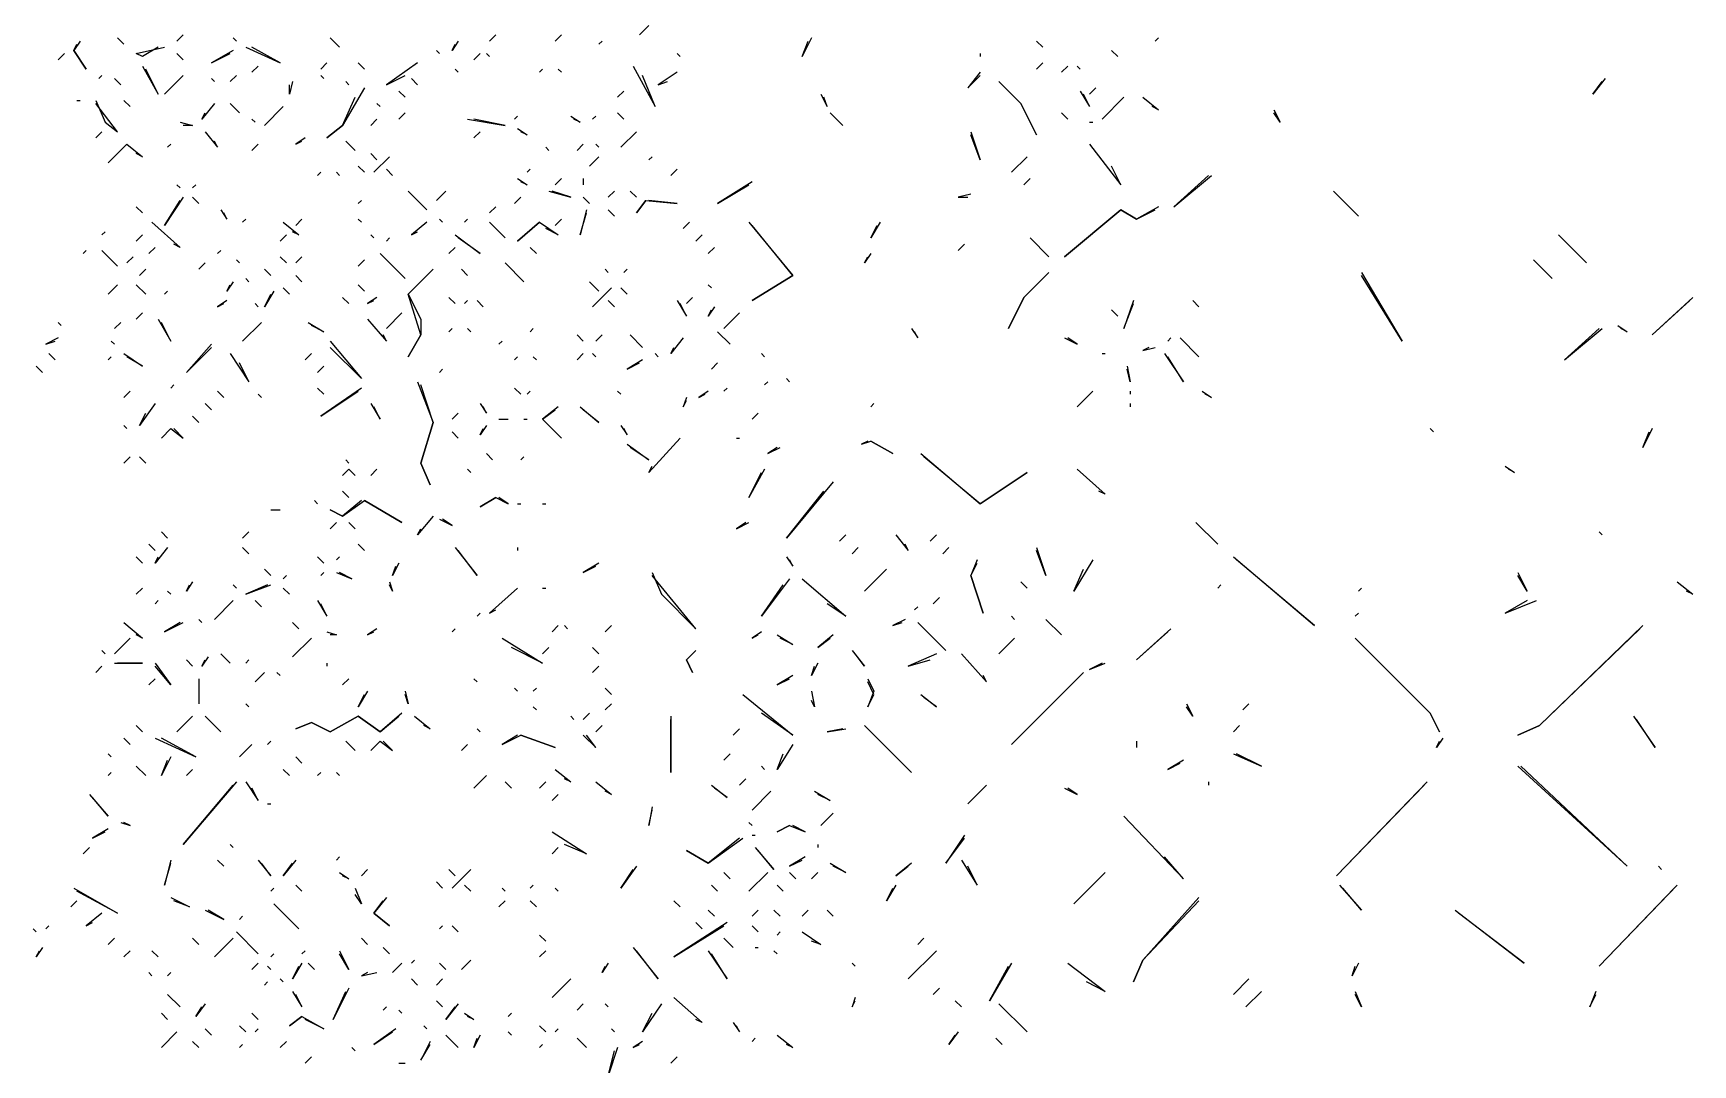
# Model space of a CAD drawing. Extents: x 1 to 2775, y -31 to 2075.
# Drawn here: x 2521 to 2609.5, y 1463.2 to 1518.2 of the extents above; entities that cross this region are included whole.
import ezdxf

# ---------------------------------------------------------------- set-up
doc = ezdxf.new("R2010")
doc.units = 0
doc.layers.add('LINEWORK', color=4, linetype='CONTINUOUS')

msp = doc.modelspace()

# ---------------------------------------------------------------- linework, layer by layer
at = {"layer": 'LINEWORK'}
for points in [[(2553.8333, 1518.6667), (2553.3333, 1518.1667)], [(2523.5, 1517.8333), (2523.1667, 1517.3333), (2523.8333, 1516.3333), (2523.1667, 1517.3333), (2523.3333, 1517.6667)], [(2525.5, 1518), (2525.8333, 1517.6667)], [(2529, 1518.1667), (2528.6667, 1517.8333)], [(2531.6667, 1518), (2531.8333, 1517.8333)], [(2536.8333, 1518), (2537.3333, 1517.5)], [(2543.6667, 1517.8333), (2543.3333, 1517.3333), (2543.5, 1517.6667)], [(2545.6667, 1518.1667), (2545.3333, 1517.8333)], [(2549.1667, 1518.1667), (2548.8333, 1517.8333)], [(2551.3333, 1517.8333), (2551.1667, 1517.6667)], [(2562.5, 1518), (2562, 1517), (2562.3333, 1517.8333)], [(2574.5, 1517.8333), (2574.8333, 1517.5)], [(2581, 1518), (2580.8333, 1517.8333)], [(2522.6667, 1517.1667), (2522.3333, 1516.8333)], [(2527.6667, 1517.5), (2526.8333, 1517), (2526.5, 1517.1667), (2528, 1517.5)], [(2528.6667, 1517.1667), (2529, 1516.8333)], [(2531.6667, 1517.3333), (2530.5, 1516.6667), (2531.5, 1517.1667)], [(2532.3333, 1517.5), (2534.1667, 1516.6667), (2532.6667, 1517.5)], [(2542.5, 1517.3333), (2542.6667, 1517.1667)], [(2544.8333, 1517.1667), (2544.5, 1516.8333)], [(2545.1667, 1517.1667), (2545.3333, 1517)], [(2555.3333, 1517.1667), (2555.5, 1517)], [(2571.5, 1517.1667), (2571.5, 1517)], [(2578.5, 1517.3333), (2578.8333, 1517)], [(2526.8333, 1516.5), (2527.6667, 1515), (2527, 1516.3333)], [(2533, 1516.5), (2532.6667, 1516.1667)], [(2536.6667, 1516.6667), (2536.3333, 1516.3333)], [(2538.3333, 1516.6667), (2538.6667, 1516.3333)], [(2541.5, 1516.6667), (2539.8333, 1515.5), (2540.8333, 1516)], [(2543.5, 1516.3333), (2543.6667, 1516.1667)], [(2548.1667, 1516.3333), (2548, 1516.1667)], [(2549, 1516.3333), (2549.1667, 1516.1667)], [(2553, 1516.5), (2554.1667, 1514.3333), (2553.5, 1516)], [(2555.3333, 1516.1667), (2554.3333, 1515.5), (2554.8333, 1515.6667)], [(2571.5, 1516.1667), (2570.8333, 1515.3333), (2571.5, 1516)], [(2574.8333, 1516.6667), (2574.5, 1516.3333)], [(2576.1667, 1516.5), (2575.8333, 1516.1667)], [(2576.6667, 1516.5), (2576.8333, 1516.3333)], [(2524.6667, 1516), (2524.5, 1515.8333)], [(2525.3333, 1515.8333), (2525.6667, 1515.5)], [(2529, 1516), (2528, 1515)], [(2530.5, 1515.8333), (2530.6667, 1515.6667)], [(2531.8333, 1516), (2531.5, 1515.6667)], [(2534.8333, 1515.6667), (2534.6667, 1515), (2534.6667, 1515.5)], [(2536.3333, 1516), (2536.5, 1515.8333)], [(2538.6667, 1515.3333), (2537.5, 1513.3333), (2536.6667, 1512.6667), (2537.5, 1513.3333), (2538.1667, 1514.8333)], [(2537.6667, 1515.6667), (2537.8333, 1515.5)], [(2540.5, 1515.1667), (2540.8333, 1514.8333)], [(2541.1667, 1515.8333), (2541.5, 1515.5)], [(2552.5, 1515.1667), (2552.1667, 1514.8333)], [(2572.5, 1515.6667), (2573.6667, 1514.5), (2574.5, 1512.8333), (2573.6667, 1514.5)], [(2576.8333, 1515.1667), (2577.3333, 1514.3333), (2577, 1515)], [(2577.6667, 1515.3333), (2577.3333, 1515)], [(2604.8333, 1515.8333), (2604.1667, 1515), (2604.6667, 1515.6667)], [(2523.3333, 1514.6667), (2523.5, 1514.6667)], [(2524.3333, 1514.6667), (2524.8333, 1513.5), (2525.5, 1513), (2524.3333, 1514.5)], [(2525.8333, 1514.6667), (2526.1667, 1514.3333)], [(2530.6667, 1514.5), (2530, 1513.6667), (2530.1667, 1514)], [(2531.5, 1514.5), (2532, 1514)], [(2534.3333, 1514.3333), (2533.3333, 1513.3333)], [(2539.3333, 1514.5), (2539.5, 1514.3333)], [(2563, 1515), (2563.3333, 1514.3333), (2563.1667, 1514.8333)], [(2579.1667, 1514.8333), (2578, 1513.6667)], [(2580.1667, 1514.8333), (2581, 1514.1667), (2580.6667, 1514.3333)], [(2528.8333, 1513.5), (2529.5, 1513.3333), (2529, 1513.3333)], [(2532.6667, 1513.6667), (2532.8333, 1513.5)], [(2539.3333, 1513.6667), (2539, 1513.3333)], [(2540.8333, 1514), (2540.5, 1513.6667)], [(2544.1667, 1513.6667), (2546.1667, 1513.3333), (2544.5, 1513.6667)], [(2546.8333, 1513.8333), (2546.6667, 1513.6667)], [(2549.6667, 1513.8333), (2550.1667, 1513.5), (2549.8333, 1513.6667)], [(2551, 1513.8333), (2550.8333, 1513.6667)], [(2552.1667, 1514), (2552.5, 1513.6667)], [(2563.5, 1514), (2564.1667, 1513.3333)], [(2575.8333, 1514), (2576.1667, 1513.6667)], [(2577.3333, 1513.5), (2577.5, 1513.5)], [(2587.1667, 1514.1667), (2587.5, 1513.5), (2587.1667, 1514)], [(2524.6667, 1513), (2524.3333, 1512.6667)], [(2530.1667, 1513), (2530.8333, 1512.1667), (2530.6667, 1512.5)], [(2535.5, 1512.6667), (2535, 1512.3333), (2535.3333, 1512.5)], [(2537.6667, 1512.5), (2538.1667, 1512)], [(2544.8333, 1513), (2544.5, 1512.6667)], [(2546.8333, 1513.1667), (2547.3333, 1512.8333), (2547, 1513)], [(2553.1667, 1513), (2552.3333, 1512.1667)], [(2571, 1513), (2571.5, 1511.5), (2571, 1512.8333)], [(2526, 1512.3333), (2525, 1511.3333), (2526, 1512.3333), (2526.8333, 1511.6667), (2526.5, 1511.8333)], [(2528.3333, 1512.3333), (2528.1667, 1512.1667)], [(2533, 1512.3333), (2532.6667, 1512)], [(2539, 1511.8333), (2539.3333, 1511.5)], [(2540, 1511.6667), (2539.1667, 1510.8333)], [(2548.3333, 1512.1667), (2548.5, 1512)], [(2550.3333, 1512.3333), (2550, 1512)], [(2551.1667, 1511.6667), (2550.6667, 1511.1667)], [(2551, 1512.3333), (2551.1667, 1512.1667)], [(2554, 1511.6667), (2553.8333, 1511.5)], [(2574, 1511.6667), (2573.1667, 1510.8333)], [(2577.3333, 1512.3333), (2579, 1510.1667), (2578.5, 1511.1667)], [(2536.3333, 1510.8333), (2536.1667, 1510.6667)], [(2537.1667, 1510.8333), (2537.3333, 1510.6667)], [(2538.3333, 1511.1667), (2538.6667, 1510.8333)], [(2539.8333, 1511), (2540.1667, 1510.6667)], [(2547.5, 1511), (2547.3333, 1510.8333)], [(2555.3333, 1511), (2555, 1510.6667)], [(2528.6667, 1510.1667), (2528.8333, 1510)], [(2529.6667, 1510.1667), (2529.5, 1510)], [(2541, 1509.8333), (2542, 1508.8333)], [(2543, 1509.8333), (2542.5, 1509.3333)], [(2546.8333, 1510.5), (2547.3333, 1510.1667), (2547, 1510.3333)], [(2548.5, 1509.8333), (2549.6667, 1509.5), (2548.6667, 1509.8333)], [(2549.1667, 1510.5), (2548.8333, 1510.1667)], [(2550.3333, 1510.5), (2550.3333, 1510.1667)], [(2552, 1509.8333), (2551.6667, 1509.5)], [(2552.8333, 1509.8333), (2553.1667, 1509.5)], [(2559.3333, 1510.3333), (2557.5, 1509.1667), (2559.1667, 1510.1667)], [(2574.1667, 1510.5), (2573.8333, 1510.1667)], [(2583.6667, 1510.6667), (2581.8333, 1509), (2583.8333, 1510.6667)], [(2590.3333, 1509.8333), (2591.6667, 1508.5)], [(2526.5, 1509), (2526.8333, 1508.6667)], [(2529, 1509.5), (2528, 1508), (2528.8333, 1509.3333)], [(2529.5, 1509.5), (2529.8333, 1509.1667)], [(2538.5, 1509.3333), (2538.3333, 1509.1667)], [(2545.6667, 1509), (2545.3333, 1508.6667)], [(2547, 1509.5), (2546.6667, 1509.1667)], [(2550.3333, 1509.5), (2550.6667, 1509.1667)], [(2553.6667, 1509.3333), (2553.1667, 1508.6667), (2553.6667, 1509.3333), (2555.3333, 1509.1667), (2553.8333, 1509.3333)], [(2571, 1509.6667), (2570.3333, 1509.5), (2570.8333, 1509.5)], [(2581, 1509), (2579.8333, 1508.3333), (2579, 1508.8333), (2576, 1506.3333), (2579, 1508.8333), (2579.8333, 1508.3333), (2580.8333, 1508.8333)], [(2527.3333, 1508.1667), (2528.8333, 1506.8333), (2528.5, 1507)], [(2531, 1508.8333), (2531.3333, 1508.3333), (2531.1667, 1508.6667)], [(2532.3333, 1508.3333), (2532.1667, 1508.1667)], [(2534.3333, 1508.1667), (2535.1667, 1507.5), (2534.8333, 1507.6667)], [(2535.3333, 1508.3333), (2535, 1508)], [(2538.3333, 1508.3333), (2538.5, 1508.1667)], [(2542, 1508.1667), (2541.1667, 1507.5), (2541.5, 1507.6667)], [(2542.6667, 1508.3333), (2542.8333, 1508.1667)], [(2544.1667, 1508.3333), (2544, 1508.1667)], [(2545.3333, 1508.1667), (2546.1667, 1507.3333)], [(2548, 1508.1667), (2546.8333, 1507.1667), (2548, 1508.1667), (2549, 1507.5), (2548.3333, 1507.8333)], [(2549.1667, 1508.3333), (2548.8333, 1508)], [(2550.5, 1508.8333), (2550.1667, 1507.5), (2550.5, 1508.6667)], [(2551.6667, 1508.8333), (2552, 1508.5)], [(2556, 1508.1667), (2555.6667, 1507.8333)], [(2559.1667, 1508.1667), (2561.5, 1505.3333), (2559.3333, 1504), (2561.5, 1505.3333), (2559.3333, 1508)], [(2566.1667, 1508.1667), (2565.6667, 1507.3333), (2566, 1508)], [(2524.8333, 1507.6667), (2524.6667, 1507.5)], [(2526.8333, 1507.5), (2526.5, 1507.1667)], [(2534.5, 1507.5), (2534.1667, 1507.1667)], [(2539, 1507.5), (2539.1667, 1507.3333)], [(2540, 1507.3333), (2539.8333, 1507.1667)], [(2543.5, 1507.5), (2544.8333, 1506.5), (2543.6667, 1507.3333)], [(2556.6667, 1507.5), (2556.3333, 1507.1667)], [(2574.1667, 1507.3333), (2575.1667, 1506.3333)], [(2602.3333, 1507.5), (2603.8333, 1506)], [(2523.8333, 1506.6667), (2523.6667, 1506.5)], [(2524.6667, 1506.6667), (2525.5, 1505.8333)], [(2526.3333, 1506.3333), (2526, 1506)], [(2527.5, 1506.8333), (2527.1667, 1506.5)], [(2531, 1506.6667), (2530.8333, 1506.5)], [(2534.1667, 1506.3333), (2534.5, 1506)], [(2535.3333, 1506.3333), (2535, 1506)], [(2539.5, 1506.5), (2540.8333, 1505.1667)], [(2543.5, 1506.8333), (2543.1667, 1506.5)], [(2547.5, 1506.8333), (2547.8333, 1506.5)], [(2557.3333, 1506.8333), (2557, 1506.5)], [(2565.6667, 1506.5), (2565.3333, 1506), (2565.5, 1506.3333)], [(2570.6667, 1507), (2570.3333, 1506.6667)], [(2527, 1505.6667), (2526.6667, 1505.3333)], [(2530.1667, 1506), (2529.8333, 1505.6667)], [(2531.8333, 1506.1667), (2532, 1506)], [(2533.3333, 1505.6667), (2533.6667, 1505.3333)], [(2538.6667, 1506.1667), (2538.3333, 1505.8333)], [(2542.3333, 1505.6667), (2541, 1504.3333), (2541.6667, 1503), (2541.6667, 1502.1667), (2541, 1501), (2541.6667, 1502.1667), (2541, 1504.3333)], [(2543.8333, 1505.6667), (2544.1667, 1505.3333)], [(2546.1667, 1506), (2547.1667, 1505)], [(2551.5, 1505.6667), (2551.6667, 1505.5)], [(2552.6667, 1505.6667), (2552.5, 1505.5)], [(2575.1667, 1505.5), (2573.8333, 1504.1667), (2573, 1502.5), (2573.8333, 1504.1667)], [(2591.8333, 1505.5), (2594, 1501.8333), (2591.8333, 1505.3333)], [(2601, 1506.1667), (2602, 1505.1667)], [(2525.5, 1504.8333), (2525, 1504.3333)], [(2526.5, 1504.8333), (2527, 1504.3333)], [(2528.1667, 1504.5), (2528, 1504.3333)], [(2531.6667, 1505), (2531.3333, 1504.5), (2531.5, 1504.8333)], [(2532.3333, 1505.1667), (2532.5, 1505)], [(2533.8333, 1504.5), (2533.3333, 1503.6667), (2533.6667, 1504.3333)], [(2534.3333, 1504.6667), (2534.6667, 1504.3333)], [(2535, 1505.3333), (2535.3333, 1505)], [(2538.3333, 1504.8333), (2538.6667, 1504.5)], [(2550.6667, 1505), (2551.1667, 1504.5)], [(2551.8333, 1504.6667), (2550.8333, 1503.6667)], [(2552.3333, 1504.6667), (2552.6667, 1504.3333)], [(2557, 1504.8333), (2557.1667, 1504.6667)], [(2531.3333, 1504), (2530.8333, 1503.6667), (2531.1667, 1503.8333)], [(2532.8333, 1503.8333), (2533, 1503.6667)], [(2537.5, 1504.1667), (2537.8333, 1503.8333)], [(2539.3333, 1504.1667), (2538.8333, 1503.8333), (2539.1667, 1504)], [(2543.1667, 1504.1667), (2543.5, 1503.8333)], [(2544.1667, 1504), (2544, 1503.8333)], [(2544.6667, 1504), (2545, 1503.6667)], [(2551.6667, 1504), (2552, 1503.6667)], [(2555.3333, 1504), (2555.8333, 1503.1667), (2555.5, 1503.8333)], [(2556.1667, 1504.1667), (2555.8333, 1503.8333)], [(2557.3333, 1503.6667), (2557, 1503.1667), (2557.1667, 1503.5)], [(2579.6667, 1504), (2579.1667, 1502.5), (2579.6667, 1503.8333)], [(2582.8333, 1504), (2583.1667, 1503.6667)], [(2609.5, 1504.1667), (2607.3333, 1502.1667), (2609.3333, 1504)], [(2522.3333, 1502.8333), (2522.5, 1502.6667)], [(2525.6667, 1502.8333), (2525.3333, 1502.5)], [(2526.8333, 1503.3333), (2526.5, 1503)], [(2527.6667, 1503), (2528.3333, 1501.8333), (2527.8333, 1502.8333)], [(2533.1667, 1502.8333), (2532.1667, 1501.8333)], [(2535.6667, 1502.8333), (2536.5, 1502.3333), (2535.8333, 1502.6667)], [(2538.8333, 1503), (2539.8333, 1501.8333), (2539.6667, 1502.1667)], [(2540.6667, 1503.3333), (2539.8333, 1502.5)], [(2558.6667, 1503.3333), (2557.8333, 1502.5)], [(2578.5, 1503.5), (2578.8333, 1503.1667)], [(2522.3333, 1502), (2521.6667, 1501.6667), (2522.1667, 1501.8333)], [(2543.3333, 1502.5), (2543.1667, 1502.3333)], [(2544.1667, 1502.5), (2544.3333, 1502.3333)], [(2547.6667, 1502.5), (2547.5, 1502.3333)], [(2550, 1502.1667), (2550.3333, 1501.8333)], [(2551.3333, 1502.1667), (2551, 1501.8333)], [(2552.8333, 1502.1667), (2553.5, 1501.5)], [(2555.6667, 1502), (2555, 1501.1667), (2555.1667, 1501.5)], [(2557.5, 1502.3333), (2558.1667, 1501.6667)], [(2567.8333, 1502.5), (2568.1667, 1502), (2568, 1502.3333)], [(2576, 1502), (2576.6667, 1501.6667), (2576.1667, 1502)], [(2581.6667, 1502), (2581.5, 1501.8333)], [(2582.1667, 1502), (2583.1667, 1501)], [(2604.5, 1502.5), (2602.6667, 1500.8333), (2604.6667, 1502.5)], [(2605.5, 1502.6667), (2606, 1502.3333), (2605.6667, 1502.5)], [(2521.8333, 1501.1667), (2522.1667, 1500.8333)], [(2525.1667, 1501), (2525, 1500.8333)], [(2525.1667, 1501.8333), (2525.3333, 1501.6667)], [(2525.8333, 1501.1667), (2526.8333, 1500.5), (2526, 1501)], [(2530.5, 1501.6667), (2529.1667, 1500.1667), (2530.5, 1501.5)], [(2531.5, 1501.1667), (2532.5, 1499.6667), (2532, 1500.6667)], [(2535.8333, 1501.1667), (2535.5, 1500.8333)], [(2536.8333, 1501.8333), (2538.5, 1499.8333), (2536.8333, 1501.5)], [(2546, 1501.8333), (2545.8333, 1501.6667)], [(2546.8333, 1501), (2546.6667, 1500.8333)], [(2547.6667, 1501), (2547.8333, 1500.8333)], [(2550.3333, 1501.1667), (2550, 1500.8333)], [(2550.8333, 1501.1667), (2551, 1501)], [(2554.1667, 1501.1667), (2554.3333, 1501)], [(2559.8333, 1501.1667), (2560, 1501)], [(2578, 1501.1667), (2578.1667, 1501.1667)], [(2580.5, 1501.5), (2580.1667, 1501.3333), (2580.8333, 1501.5)], [(2581.3333, 1501.1667), (2582.3333, 1499.6667), (2581.5, 1501)], [(2521.1667, 1500.5), (2521.5, 1500.1667)], [(2536.5, 1500.5), (2536.1667, 1500.1667)], [(2542.8333, 1500.3333), (2542.6667, 1500.1667)], [(2553.5, 1500.8333), (2552.6667, 1500.3333), (2553.3333, 1500.6667)], [(2557.5, 1500.6667), (2557.1667, 1500.3333)], [(2579.3333, 1500.5), (2579.5, 1499.6667), (2579.3333, 1500.3333)], [(2528.5, 1499.5), (2528.3333, 1499.3333)], [(2536.1667, 1499.3333), (2536.5, 1499)], [(2538.5, 1499.3333), (2536.3333, 1497.8333), (2538.3333, 1499.1667)], [(2541.5, 1499.6667), (2542.3333, 1497.5), (2541.6667, 1495.3333), (2542.1667, 1494.1667), (2541.6667, 1495.3333), (2542.3333, 1497.5), (2541.6667, 1499.5)], [(2546.6667, 1499.3333), (2547, 1499)], [(2558, 1499.3333), (2557.8333, 1499.1667)], [(2560.1667, 1499.6667), (2560, 1499.5)], [(2561.1667, 1499.8333), (2561.3333, 1499.6667)], [(2526.1667, 1499.1667), (2525.8333, 1498.8333)], [(2527.5, 1498.5), (2526.6667, 1497.3333), (2527, 1498)], [(2530.1667, 1498.5), (2530.5, 1498.1667)], [(2530.8333, 1499.1667), (2531.1667, 1498.8333)], [(2533, 1499), (2533.1667, 1498.8333)], [(2539, 1498.5), (2539.5, 1497.6667), (2539.1667, 1498.3333)], [(2544.8333, 1498.5), (2545.1667, 1498), (2545, 1498.3333)], [(2547.5, 1499.1667), (2547.3333, 1499)], [(2549, 1498.3333), (2548.1667, 1497.6667), (2549.1667, 1496.6667), (2548.1667, 1497.6667), (2548.8333, 1498.1667)], [(2550.1667, 1498.3333), (2551.1667, 1497.5), (2550.3333, 1498.1667)], [(2552.1667, 1499.1667), (2552.3333, 1499)], [(2555.8333, 1498.8333), (2555.6667, 1498.3333), (2555.8333, 1498.6667)], [(2557, 1499.1667), (2556.5, 1498.8333), (2556.8333, 1499)], [(2565.8333, 1498.5), (2565.6667, 1498.3333)], [(2577.5, 1499.1667), (2576.6667, 1498.3333)], [(2579.5, 1499.1667), (2579.5, 1499)], [(2579.5, 1498.5), (2579.5, 1498.3333)], [(2583.3333, 1499.1667), (2583.8333, 1498.8333), (2583.5, 1499)], [(2529.5, 1497.8333), (2529.8333, 1497.5)], [(2543.6667, 1498), (2543.3333, 1497.6667)], [(2545.8333, 1497.6667), (2546.3333, 1497.6667)], [(2547.1667, 1497.6667), (2547.3333, 1497.6667)], [(2559.6667, 1498), (2559.3333, 1497.6667)], [(2525.8333, 1497.3333), (2526, 1497.1667)], [(2528.3333, 1497.1667), (2527.8333, 1496.6667), (2528.3333, 1497.1667), (2529, 1496.6667), (2528.5, 1497.1667)], [(2543.3333, 1497), (2543.6667, 1496.6667)], [(2545.1667, 1497.3333), (2544.8333, 1496.8333), (2545, 1497.1667)], [(2552.3333, 1497.3333), (2552.6667, 1496.8333), (2552.5, 1497.1667)], [(2555.5, 1496.6667), (2553.8333, 1494.8333), (2554, 1495.1667)], [(2558.5, 1496.6667), (2558.6667, 1496.6667)], [(2595.5, 1497.1667), (2595.6667, 1497)], [(2607.3333, 1497.1667), (2606.8333, 1496.1667), (2607.1667, 1497)], [(2526.1667, 1495.6667), (2525.8333, 1495.3333)], [(2526.6667, 1495.6667), (2527, 1495.3333)], [(2545.1667, 1495.8333), (2545.5, 1495.5)], [(2547.1667, 1495.6667), (2547, 1495.5)], [(2552.6667, 1496.3333), (2553.8333, 1495.5), (2552.8333, 1496.1667)], [(2560.6667, 1496.1667), (2560.1667, 1495.8333), (2560.8333, 1496.1667)], [(2565.5, 1496.5), (2565.1667, 1496.3333), (2565.6667, 1496.5), (2566.8333, 1495.8333), (2565.6667, 1496.5)], [(2568.3333, 1495.8333), (2571.5, 1493.1667), (2574, 1494.8333), (2571.5, 1493.1667), (2568.5, 1495.6667)], [(2537.8333, 1495), (2537.5, 1494.6667), (2537.8333, 1495), (2538.1667, 1494.6667)], [(2537.6667, 1495.5), (2537.8333, 1495.3333)], [(2539.3333, 1495), (2539, 1494.6667)], [(2544.1667, 1495), (2544.3333, 1494.8333)], [(2560, 1495), (2559.1667, 1493.5), (2559.8333, 1494.8333)], [(2576.6667, 1495), (2578.1667, 1493.6667), (2577.8333, 1493.8333)], [(2599.5, 1495.1667), (2600, 1494.8333), (2599.6667, 1495)], [(2563.6667, 1494.3333), (2561.1667, 1491.3333), (2563.1667, 1493.8333)], [(2536, 1493.3333), (2536.1667, 1493.1667)], [(2538.5, 1493.3333), (2537.5, 1492.5), (2536.8333, 1492.8333), (2537.5, 1492.5), (2538.6667, 1493.3333), (2540.6667, 1492.1667), (2538.6667, 1493.3333)], [(2537.5, 1493.8333), (2537.8333, 1493.5)], [(2545.6667, 1493.5), (2544.8333, 1493), (2545.6667, 1493.5), (2546.3333, 1493.1667), (2545.8333, 1493.5)], [(2546.8333, 1493.1667), (2547, 1493.1667)], [(2548.1667, 1493.1667), (2548.3333, 1493.1667)], [(2533.6667, 1492.8333), (2534.1667, 1492.8333)], [(2537.1667, 1492.1667), (2536.8333, 1491.8333)], [(2537.8333, 1492.1667), (2538.1667, 1491.8333)], [(2542.3333, 1492.5), (2541.5, 1491.5), (2541.6667, 1491.8333)], [(2542.6667, 1492.3333), (2543.3333, 1492), (2542.8333, 1492.3333)], [(2559, 1492.1667), (2558.5, 1491.8333), (2559.1667, 1492.1667)], [(2583, 1492.1667), (2584.1667, 1491)], [(2527.8333, 1491.6667), (2528.1667, 1491.3333)], [(2532.5, 1491.6667), (2532.1667, 1491.3333)], [(2564.3333, 1491.5), (2564, 1491.1667)], [(2567, 1491.5), (2567.6667, 1490.6667), (2567.5, 1491)], [(2569.1667, 1491.5), (2568.8333, 1491.1667)], [(2604.5, 1491.6667), (2604.6667, 1491.5)], [(2527.1667, 1491), (2527.5, 1490.6667)], [(2528.1667, 1490.8333), (2527.5, 1490), (2527.6667, 1490.3333)], [(2532.1667, 1490.8333), (2532.5, 1490.5)], [(2538.3333, 1491), (2538.6667, 1490.6667)], [(2543.5, 1490.8333), (2544.6667, 1489.3333), (2543.6667, 1490.6667)], [(2546.8333, 1490.8333), (2546.8333, 1490.6667)], [(2565, 1490.8333), (2564.6667, 1490.5)], [(2569.8333, 1490.8333), (2569.5, 1490.5)], [(2574.5, 1490.8333), (2575, 1489.3333), (2574.5, 1490.6667)], [(2526.5, 1490.3333), (2526.8333, 1490)], [(2533.3333, 1489.6667), (2533.6667, 1489.3333)], [(2536.1667, 1490.3333), (2536.5, 1490)], [(2536.5, 1489.5), (2536.3333, 1489.3333)], [(2537.3333, 1490.3333), (2537.1667, 1490.1667)], [(2537.1667, 1489.5), (2538, 1489.1667), (2537.3333, 1489.5)], [(2540.5, 1490), (2540.1667, 1489.3333), (2540.3333, 1489.8333)], [(2551.1667, 1490), (2550.3333, 1489.5), (2551, 1489.8333)], [(2554, 1489.5), (2554.5, 1488.3333), (2556.3333, 1486.5), (2554, 1489.3333)], [(2561.1667, 1490.3333), (2561.5, 1489.8333), (2561.3333, 1490.1667)], [(2566.5, 1489.6667), (2565.3333, 1488.5)], [(2571.3333, 1490.1667), (2571, 1489.3333), (2571.6667, 1487.3333), (2571, 1489.3333), (2571.3333, 1490)], [(2577.5, 1490.1667), (2576.5, 1488.5), (2577, 1489.6667)], [(2585, 1490.3333), (2589.3333, 1486.6667), (2585.1667, 1490.1667)], [(2600.1667, 1489.5), (2600.6667, 1488.5), (2600.1667, 1489.3333)], [(2526.8333, 1488.6667), (2526.5, 1488.3333)], [(2529.5, 1489), (2529.1667, 1488.5), (2529.3333, 1488.8333)], [(2531.6667, 1488.8333), (2531.8333, 1488.6667)], [(2533.5, 1488.8333), (2532.3333, 1488.3333), (2533.6667, 1488.8333)], [(2534.5, 1489.3333), (2534.3333, 1489.1667)], [(2534.3333, 1488.6667), (2534.6667, 1488.3333)], [(2540, 1489), (2540.1667, 1488.5), (2540, 1488.8333)], [(2546.8333, 1488.6667), (2545.3333, 1487.3333), (2545.6667, 1487.5)], [(2548.1667, 1488.6667), (2548.3333, 1488.6667)], [(2561.3333, 1489.1667), (2559.8333, 1487.1667), (2561, 1488.8333)], [(2562, 1489.1667), (2564.3333, 1487.1667), (2563.3333, 1487.8333)], [(2573.6667, 1489), (2574, 1488.6667)], [(2584.3333, 1488.8333), (2584.1667, 1488.6667)], [(2591.8333, 1488.6667), (2591.6667, 1488.5)], [(2608.6667, 1489), (2609.5, 1488.3333), (2609.1667, 1488.5)], [(2527.6667, 1488), (2527.5, 1487.8333)], [(2528.1667, 1488.5), (2528.3333, 1488.3333)], [(2531.6667, 1488), (2530.6667, 1487)], [(2532.8333, 1488), (2533.1667, 1487.6667)], [(2536.1667, 1488), (2536.6667, 1487.1667), (2536.3333, 1487.8333)], [(2569.3333, 1488.1667), (2569, 1487.8333)], [(2600.6667, 1488), (2599.5, 1487.3333), (2601.1667, 1488)], [(2525.8333, 1486.8333), (2526.8333, 1486), (2526.5, 1486.1667)], [(2528.8333, 1486.8333), (2528, 1486.3333), (2529, 1486.8333)], [(2529.8333, 1487), (2530, 1486.8333)], [(2534.8333, 1486.8333), (2535.1667, 1486.5)], [(2544.8333, 1487.3333), (2544.6667, 1487.1667)], [(2567.5, 1487), (2566.8333, 1486.6667), (2567.3333, 1486.8333)], [(2568.1667, 1487.6667), (2568, 1487.5)], [(2568.1667, 1486.8333), (2569.6667, 1485.3333)], [(2573.1667, 1487.1667), (2573.3333, 1487)], [(2575, 1487), (2575.8333, 1486.1667)], [(2591.6667, 1487.3333), (2591.5, 1487.1667)], [(2526.1667, 1486), (2525.3333, 1485.1667)], [(2535.8333, 1486), (2534.8333, 1485)], [(2536.6667, 1486.3333), (2537.1667, 1486.1667), (2536.8333, 1486.1667)], [(2539.3333, 1486.5), (2538.8333, 1486.1667), (2539.1667, 1486.3333)], [(2543.5, 1486.5), (2543.3333, 1486.3333)], [(2546, 1486), (2548.1667, 1484.6667), (2546.5, 1485.5)], [(2549, 1486.6667), (2548.6667, 1486.3333)], [(2549.3333, 1486.6667), (2549.5, 1486.5)], [(2551.8333, 1486.6667), (2551.5, 1486.3333)], [(2559.8333, 1486.3333), (2559.3333, 1486), (2559.6667, 1486.1667)], [(2560.6667, 1486.1667), (2561.5, 1485.6667), (2560.8333, 1486)], [(2563.6667, 1486.1667), (2562.8333, 1485.5), (2563.5, 1486)], [(2573.3333, 1486), (2572.5, 1485.1667)], [(2581.6667, 1486.5), (2579.8333, 1484.8333), (2581.5, 1486.3333)], [(2591.5, 1486), (2595.5, 1482), (2596, 1481), (2595.5, 1482)], [(2606.8333, 1486.6667), (2601.3333, 1481.3333), (2600.1667, 1480.8333), (2601.3333, 1481.3333), (2606.6667, 1486.5)], [(2524.6667, 1485.3333), (2524.8333, 1485.1667)], [(2531, 1485.1667), (2531.5, 1484.6667)], [(2548.5, 1485.5), (2548.1667, 1485.1667)], [(2550.8333, 1485.5), (2551.1667, 1485.1667)], [(2556.3333, 1485.3333), (2555.8333, 1484.8333), (2556.1667, 1484.1667), (2555.8333, 1484.8333)], [(2564.6667, 1485.3333), (2565.3333, 1484.5), (2564.8333, 1485.1667)], [(2569.1667, 1485.1667), (2567.6667, 1484.5), (2568.8333, 1484.8333)], [(2570.5, 1485.1667), (2571.8333, 1483.6667), (2571.6667, 1484)], [(2524.6667, 1484.5), (2524.3333, 1484.1667)], [(2525.3333, 1484.6667), (2526.8333, 1484.6667), (2525.5, 1484.6667)], [(2527.5, 1484.6667), (2528.3333, 1483.5), (2527.5, 1484.5)], [(2529.1667, 1484.8333), (2529.5, 1484.5)], [(2530.3333, 1485), (2530, 1484.5), (2530.1667, 1484.8333)], [(2532.5, 1484.8333), (2532.3333, 1484.6667)], [(2533.3333, 1484.1667), (2532.8333, 1483.6667)], [(2534, 1484.1667), (2534.1667, 1484)], [(2536.6667, 1484.6667), (2536.6667, 1484.5)], [(2551.1667, 1484.5), (2550.8333, 1484.1667)], [(2562.8333, 1484.6667), (2562.5, 1484), (2562.6667, 1484.5)], [(2577, 1484.1667), (2573.1667, 1480.3333)], [(2578, 1484.6667), (2577.3333, 1484.3333), (2578.1667, 1484.6667)], [(2527.5, 1483.8333), (2527.1667, 1483.5)], [(2529.8333, 1483.8333), (2529.8333, 1482.5)], [(2537.8333, 1483.8333), (2537.5, 1483.5)], [(2544.5, 1483.8333), (2544.6667, 1483.6667)], [(2546.6667, 1483.3333), (2546.8333, 1483.1667)], [(2547.8333, 1483.3333), (2547.6667, 1483.1667)], [(2551.5, 1483.3333), (2551.8333, 1483)], [(2561.5, 1484), (2560.6667, 1483.5), (2561.3333, 1483.8333)], [(2565.5, 1483.8333), (2565.8333, 1483.1667), (2565.5, 1482.3333), (2565.8333, 1483), (2565.5, 1483.6667)], [(2532.3333, 1482.5), (2532.5, 1482.3333)], [(2538.8333, 1483.1667), (2538.3333, 1482.3333), (2538.6667, 1483)], [(2540.8333, 1483.1667), (2541, 1482.5), (2540.8333, 1483)], [(2551.8333, 1482.5), (2551.5, 1482.1667)], [(2558.8333, 1483), (2561.5, 1480.8333), (2559.8333, 1482)], [(2562.5, 1483.1667), (2562.6667, 1482.3333), (2562.5, 1482.6667)], [(2568.3333, 1483), (2569.1667, 1482.3333), (2568.5, 1482.8333)], [(2582.5, 1482.5), (2582.8333, 1481.8333), (2582.5, 1482.3333)], [(2585.8333, 1482.5), (2585.5, 1482.1667)], [(2529.5, 1481.8333), (2528.6667, 1481)], [(2530.1667, 1481.8333), (2531, 1481)], [(2540.6667, 1482), (2539.5, 1481), (2538.3333, 1481.8333), (2536.8333, 1481), (2535.8333, 1481.5), (2535, 1481.1667), (2535.8333, 1481.5), (2536.8333, 1481), (2538.3333, 1481.8333), (2539.5, 1481), (2540.5, 1481.8333)], [(2541.3333, 1481.8333), (2542.1667, 1481.1667), (2541.8333, 1481.3333)], [(2547.6667, 1482.3333), (2547.8333, 1482.1667)], [(2549.6667, 1481.8333), (2549.8333, 1481.6667)], [(2550.6667, 1482), (2550.3333, 1481.6667)], [(2555, 1481.8333), (2555, 1478.8333), (2555, 1481.6667)], [(2606.3333, 1481.8333), (2607.5, 1480.1667), (2606.5, 1481.6667)], [(2525.8333, 1480.6667), (2526.1667, 1480.3333)], [(2526.5, 1481.3333), (2526.8333, 1481)], [(2527.5, 1480.6667), (2529.6667, 1479.6667), (2527.8333, 1480.6667)], [(2544.6667, 1481.1667), (2544.8333, 1481)], [(2546.8333, 1480.8333), (2546, 1480.3333), (2547, 1480.8333), (2548.8333, 1480.1667), (2547, 1480.8333)], [(2550.3333, 1480.8333), (2551, 1480.1667), (2550.5, 1480.8333)], [(2551.3333, 1481.3333), (2551, 1481)], [(2558.6667, 1481.1667), (2558.3333, 1480.8333)], [(2564.1667, 1481.1667), (2563.3333, 1481), (2564.3333, 1481.1667)], [(2565.3333, 1481.3333), (2567.8333, 1478.8333)], [(2585.3333, 1481.3333), (2585, 1481)], [(2596.1667, 1480.6667), (2595.8333, 1480.1667), (2596, 1480.5)], [(2525, 1479.8333), (2525.1667, 1479.6667)], [(2532.6667, 1480.3333), (2532, 1479.6667)], [(2533.6667, 1480.5), (2533.5, 1480.3333)], [(2537.6667, 1480.5), (2538.1667, 1480)], [(2539.5, 1480.5), (2539, 1480), (2539.5, 1480.5), (2540.1667, 1480), (2539.6667, 1480.5)], [(2544.1667, 1480.3333), (2543.8333, 1480)], [(2558.1667, 1479.8333), (2557.8333, 1479.5)], [(2561.5, 1480.3333), (2560.6667, 1479), (2561, 1479.8333)], [(2579.8333, 1480.5), (2579.8333, 1480.1667)], [(2585, 1479.8333), (2586.5, 1479.1667), (2585.1667, 1479.8333)], [(2526.5, 1479.1667), (2527, 1478.6667)], [(2528.3333, 1479.6667), (2527.8333, 1478.6667), (2528.1667, 1479.5)], [(2529.5, 1479), (2529.1667, 1478.6667)], [(2534.3333, 1479), (2534.6667, 1478.6667)], [(2535, 1479.6667), (2535.3333, 1479.3333)], [(2548.8333, 1479), (2549.6667, 1478.3333), (2549.3333, 1478.5)], [(2559.8333, 1479.1667), (2560, 1479)], [(2582.3333, 1479.5), (2581.5, 1479), (2582.1667, 1479.3333)], [(2600.1667, 1479.1667), (2606, 1473.8333), (2600.3333, 1479.1667)], [(2525.1667, 1478.8333), (2525, 1478.6667)], [(2531.8333, 1478.3333), (2529, 1475), (2531.6667, 1478.1667)], [(2532.3333, 1478.3333), (2533, 1477.3333), (2532.6667, 1478)], [(2536.3333, 1478.8333), (2536.1667, 1478.6667)], [(2537.1667, 1478.8333), (2537.3333, 1478.6667)], [(2545.1667, 1478.6667), (2544.5, 1478)], [(2546.1667, 1478.3333), (2546.5, 1478)], [(2548.3333, 1478.3333), (2548, 1478)], [(2551, 1478.3333), (2551.8333, 1477.6667), (2551.5, 1477.8333)], [(2557.1667, 1478.1667), (2558, 1477.5), (2557.3333, 1478)], [(2559, 1478.5), (2558.6667, 1478.1667)], [(2571.8333, 1478.1667), (2570.8333, 1477.1667)], [(2576, 1478), (2576.6667, 1477.6667), (2576.1667, 1478)], [(2583.6667, 1478.3333), (2583.6667, 1478.1667)], [(2595.3333, 1478.3333), (2590.5, 1473.3333), (2595.1667, 1478.1667)], [(2524, 1477.6667), (2525, 1476.5), (2524.1667, 1477.5)], [(2533.5, 1477.1667), (2533.6667, 1477.1667)], [(2549, 1477.6667), (2548.6667, 1477.3333)], [(2560.3333, 1477.8333), (2559.3333, 1476.8333)], [(2562.6667, 1477.8333), (2563.5, 1477.3333), (2562.8333, 1477.6667)], [(2554, 1477), (2553.8333, 1476), (2554, 1476.8333)], [(2563.6667, 1476.6667), (2563, 1476)], [(2579.1667, 1476.5), (2582.3333, 1473.1667), (2581.3333, 1474.3333)], [(2525, 1475.8333), (2524.1667, 1475.3333), (2524.8333, 1475.6667)], [(2525.6667, 1476.1667), (2526.1667, 1476), (2525.8333, 1476.1667)], [(2548.6667, 1475.6667), (2550.5, 1474.5), (2549.3333, 1475)], [(2558.6667, 1475.3333), (2557, 1474), (2555.8333, 1474.6667), (2557, 1474), (2558.8333, 1475.3333)], [(2559.1667, 1476.1667), (2559.3333, 1476)], [(2559.3333, 1475.5), (2559.5, 1475.5)], [(2561.3333, 1476), (2560.6667, 1475.6667), (2561.3333, 1476), (2562.1667, 1475.6667), (2561.5, 1476)], [(2570.6667, 1475.5), (2569.6667, 1474), (2570.6667, 1475.3333)], [(2524, 1474.8333), (2523.6667, 1474.5)], [(2531.5, 1475), (2531.6667, 1474.8333)], [(2549, 1474.8333), (2548.6667, 1474.5)], [(2559.5, 1474.8333), (2560.5, 1473.6667), (2559.6667, 1474.6667)], [(2562.8333, 1475), (2562.8333, 1474.8333)], [(2528.3333, 1474.1667), (2528, 1472.8333), (2528.3333, 1474)], [(2530.8333, 1474.1667), (2531.1667, 1473.8333)], [(2533, 1474.1667), (2533.6667, 1473.3333), (2533.1667, 1474)], [(2535, 1474.1667), (2534.3333, 1473.3333), (2534.8333, 1474)], [(2537.3333, 1474.3333), (2537.1667, 1474.1667)], [(2538.8333, 1473.6667), (2538.5, 1473.3333)], [(2543.1667, 1473.6667), (2543.5, 1473.3333)], [(2544.3333, 1473.6667), (2543.3333, 1472.6667)], [(2553.1667, 1473.8333), (2552.3333, 1472.6667), (2553, 1473.6667)], [(2562.1667, 1474.3333), (2561.3333, 1473.8333), (2562, 1474.1667)], [(2563.5, 1474), (2564.3333, 1473.5), (2563.6667, 1473.8333)], [(2567.8333, 1474), (2567, 1473.3333), (2567.6667, 1473.8333)], [(2570.5, 1474.1667), (2571.3333, 1472.8333), (2570.8333, 1473.8333)], [(2607.6667, 1473.8333), (2607.8333, 1473.6667)], [(2523.1667, 1472.6667), (2525.5, 1471.3333), (2523.3333, 1472.5)], [(2533.8333, 1472.6667), (2533.6667, 1472.5)], [(2535, 1472.8333), (2535.3333, 1472.5)], [(2537.3333, 1473.5), (2537.8333, 1473.1667), (2537.5, 1473.3333)], [(2538.1667, 1472.6667), (2538.5, 1471.8333), (2538.1667, 1472.3333)], [(2542.5, 1473), (2542.8333, 1472.6667)], [(2544, 1472.8333), (2544.3333, 1472.5)], [(2546, 1472.6667), (2546.1667, 1472.5)], [(2547.6667, 1472.8333), (2547.5, 1472.6667)], [(2548.8333, 1472.6667), (2549, 1472.5)], [(2557.1667, 1472.8333), (2557.5, 1472.5)], [(2557.8333, 1473.5), (2558.1667, 1473.1667)], [(2560.1667, 1473.5), (2559.1667, 1472.5)], [(2560.6667, 1472.8333), (2561, 1472.5)], [(2561.3333, 1473.5), (2561.6667, 1473.1667)], [(2562.8333, 1473.5), (2562.5, 1473.1667)], [(2567, 1472.8333), (2566.5, 1472), (2566.8333, 1472.6667)], [(2578.1667, 1473.5), (2576.5, 1471.8333)], [(2590.6667, 1472.8333), (2591.8333, 1471.5), (2590.8333, 1472.6667)], [(2608.6667, 1472.8333), (2604.5, 1468.5), (2608.5, 1472.6667)], [(2523.3333, 1472), (2523, 1471.6667)], [(2528.3333, 1472.1667), (2529.3333, 1471.6667), (2528.5, 1472)], [(2533.8333, 1471.8333), (2535.1667, 1470.5)], [(2539.8333, 1472.1667), (2539.1667, 1471.3333), (2540, 1470.6667), (2539.1667, 1471.3333), (2539.6667, 1472)], [(2546.1667, 1472), (2545.8333, 1471.6667)], [(2547.5, 1472), (2547.8333, 1471.6667)], [(2555.1667, 1472), (2555.5, 1471.6667)], [(2583.1667, 1472.1667), (2580.1667, 1468.8333), (2579.6667, 1467.6667), (2580.1667, 1468.8333), (2583.1667, 1472)], [(2524.6667, 1471.3333), (2523.8333, 1470.6667), (2524.1667, 1470.8333)], [(2530.1667, 1471.5), (2531.1667, 1471), (2530.3333, 1471.5)], [(2532.1667, 1471.1667), (2532, 1471)], [(2557, 1471.5), (2557.3333, 1471.1667)], [(2559.6667, 1471.5), (2559.3333, 1471.1667)], [(2560.5, 1471.5), (2560.8333, 1471.1667)], [(2562.3333, 1471.5), (2562, 1471.1667)], [(2563.3333, 1471.5), (2563.6667, 1471.1667)], [(2596.8333, 1471.5), (2600.5, 1468.6667), (2597, 1471.3333)], [(2521, 1470.5), (2521.1667, 1470.3333)], [(2521.8333, 1470.6667), (2521.6667, 1470.5)], [(2525.3333, 1470), (2525, 1469.6667)], [(2529.5, 1470), (2529.8333, 1469.6667)], [(2531.6667, 1470), (2530.6667, 1469)], [(2531.8333, 1470.3333), (2533, 1469.1667)], [(2538.5, 1470), (2538.8333, 1469.6667)], [(2542.8333, 1470.6667), (2542.6667, 1470.5)], [(2543.3333, 1470.6667), (2543.6667, 1470.3333)], [(2548, 1470.1667), (2548.3333, 1469.8333)], [(2558, 1470.8333), (2555.1667, 1469), (2557.8333, 1470.6667)], [(2556.3333, 1470.8333), (2556.6667, 1470.5)], [(2557.8333, 1470), (2558.3333, 1469.5)], [(2559.3333, 1470.6667), (2559.6667, 1470.3333)], [(2560.8333, 1470.3333), (2560.6667, 1470.1667)], [(2562, 1470.3333), (2563, 1469.6667), (2562.5, 1469.8333)], [(2568.5, 1470), (2568.1667, 1469.6667)], [(2521.5, 1469.5), (2521.1667, 1469), (2521.3333, 1469.3333)], [(2526.1667, 1469.3333), (2525.8333, 1469)], [(2527.3333, 1469.3333), (2527.6667, 1469)], [(2533.8333, 1469.1667), (2533.6667, 1469)], [(2535.5, 1469.3333), (2535.3333, 1469.1667)], [(2537.3333, 1469.3333), (2537.8333, 1468.3333), (2537.3333, 1469.1667)], [(2539.6667, 1469.5), (2540, 1469.1667)], [(2548.3333, 1469.3333), (2548, 1469)], [(2553, 1469.5), (2554.3333, 1467.8333), (2553.1667, 1469.3333)], [(2557, 1469.3333), (2558, 1467.8333), (2557.1667, 1469.1667)], [(2559.5, 1469.5), (2559.6667, 1469.5)], [(2560.5, 1469.3333), (2560.6667, 1469.1667)], [(2569.1667, 1469.3333), (2567.6667, 1467.8333)], [(2533, 1468.6667), (2532.6667, 1468.3333)], [(2533.5, 1468.5), (2533.6667, 1468.3333)], [(2535.3333, 1468.6667), (2534.8333, 1467.8333), (2535.1667, 1468.5)], [(2535.6667, 1468.6667), (2536, 1468.3333)], [(2540.6667, 1468.6667), (2540.1667, 1468.1667)], [(2541.3333, 1468.8333), (2541.1667, 1468.6667)], [(2542.6667, 1468.6667), (2543, 1468.3333)], [(2544.3333, 1468.8333), (2543.8333, 1468.3333)], [(2551.6667, 1468.6667), (2551.3333, 1468.1667), (2551.5, 1468.5)], [(2564.6667, 1468.6667), (2564.8333, 1468.5)], [(2573.1667, 1468.6667), (2572, 1466.6667), (2573, 1468.5)], [(2576.1667, 1468.6667), (2578.1667, 1467.1667), (2577.1667, 1467.6667)], [(2591.6667, 1468.6667), (2591.3333, 1468), (2591.5, 1468.5)], [(2527.1667, 1468.1667), (2527.3333, 1468)], [(2528.3333, 1468.1667), (2528.1667, 1468)], [(2533.5, 1467.6667), (2533.3333, 1467.5)], [(2534.1667, 1467.8333), (2534.3333, 1467.6667)], [(2537.8333, 1467.3333), (2537, 1465.6667), (2537.6667, 1467.1667)], [(2538.8333, 1468.1667), (2538.5, 1468), (2539.3333, 1468.1667)], [(2541.1667, 1467.8333), (2541.5, 1467.5)], [(2542.8333, 1467.8333), (2542.5, 1467.5)], [(2549.6667, 1467.8333), (2548.6667, 1466.8333)], [(2569.3333, 1467.3333), (2569, 1467)], [(2585.8333, 1467.8333), (2585, 1467)], [(2528.1667, 1467), (2528.8333, 1466.3333)], [(2530.1667, 1466.5), (2529.6667, 1465.8333), (2530, 1466.3333)], [(2534.8333, 1467.1667), (2535.3333, 1466.3333), (2535, 1467)], [(2542.5, 1466.6667), (2542.8333, 1466.3333)], [(2543.6667, 1466.5), (2543, 1465.6667), (2543.5, 1466.3333)], [(2550.3333, 1466.5), (2550, 1466.1667)], [(2551.5, 1466.5), (2551.6667, 1466.3333)], [(2554.5, 1466.5), (2553.5, 1465), (2554, 1466)], [(2555.1667, 1466.8333), (2556.6667, 1465.5), (2556.3333, 1465.6667)], [(2564.8333, 1466.8333), (2564.6667, 1466.3333), (2564.8333, 1466.6667)], [(2570.1667, 1466.6667), (2570.5, 1466.3333)], [(2572.5, 1466.5), (2574, 1465)], [(2586.5, 1467.1667), (2585.6667, 1466.3333)], [(2591.5, 1467.1667), (2591.8333, 1466.3333), (2591.5, 1467)], [(2604.3333, 1467.1667), (2604, 1466.3333), (2604.3333, 1467)], [(2527.8333, 1466), (2528.1667, 1465.6667)], [(2532.6667, 1466), (2533, 1465.6667)], [(2535.3333, 1465.8333), (2534.6667, 1465.3333), (2535.3333, 1465.8333), (2536.5, 1465.1667), (2535.5, 1465.6667)], [(2539.8333, 1466.3333), (2539.6667, 1466.1667)], [(2540.5, 1466.1667), (2540.6667, 1466)], [(2544, 1466), (2544.5, 1465.6667), (2544.1667, 1465.8333)], [(2546.5, 1466), (2546.3333, 1465.8333)], [(2528.6667, 1465), (2527.8333, 1464.1667)], [(2530.1667, 1465.1667), (2530.5, 1464.8333)], [(2532, 1465.3333), (2532.3333, 1465)], [(2533, 1465.1667), (2532.8333, 1465)], [(2540.3333, 1465.1667), (2539.1667, 1464.3333), (2540.1667, 1465)], [(2541.8333, 1465.3333), (2542, 1465.1667)], [(2543, 1464.8333), (2543.6667, 1464.1667)], [(2544.8333, 1464.8333), (2544.5, 1464.1667), (2544.6667, 1464.6667)], [(2546.3333, 1465), (2546.5, 1464.8333)], [(2548, 1465.3333), (2548.3333, 1465)], [(2549, 1465.1667), (2548.8333, 1465)], [(2551.8333, 1465.1667), (2552, 1465)], [(2558.3333, 1465.5), (2558.6667, 1465), (2558.5, 1465.3333)], [(2560.6667, 1464.8333), (2561.5, 1464.1667), (2561.1667, 1464.3333)], [(2570.3333, 1465), (2569.8333, 1464.3333), (2570.1667, 1464.8333)], [(2529.5, 1464.5), (2529.8333, 1464.1667)], [(2532.1667, 1464.3333), (2532, 1464.1667)], [(2534.5, 1464.5), (2534.1667, 1464.1667)], [(2538, 1464.1667), (2538.1667, 1464)], [(2542.1667, 1464.5), (2541.6667, 1463.5), (2542.1667, 1464.3333)], [(2548.1667, 1464.3333), (2548, 1464.1667)], [(2550, 1464.6667), (2550.5, 1464.1667)], [(2552.1667, 1464.1667), (2551.6667, 1462.6667), (2553.5, 1460.8333), (2551.6667, 1462.6667), (2552, 1464)], [(2553.5, 1464.5), (2553, 1464.1667), (2553.3333, 1464.3333)], [(2559.5, 1464.6667), (2559.3333, 1464.5)], [(2572.3333, 1464.6667), (2572.6667, 1464.3333)], [(2535.8333, 1463.6667), (2535.5, 1463.3333)], [(2540.5, 1463.3333), (2540.8333, 1463.3333)], [(2555.3333, 1463.6667), (2555, 1463.3333)]]:
    msp.add_lwpolyline(points, dxfattribs=at)

doc.saveas('drawing.dxf')
